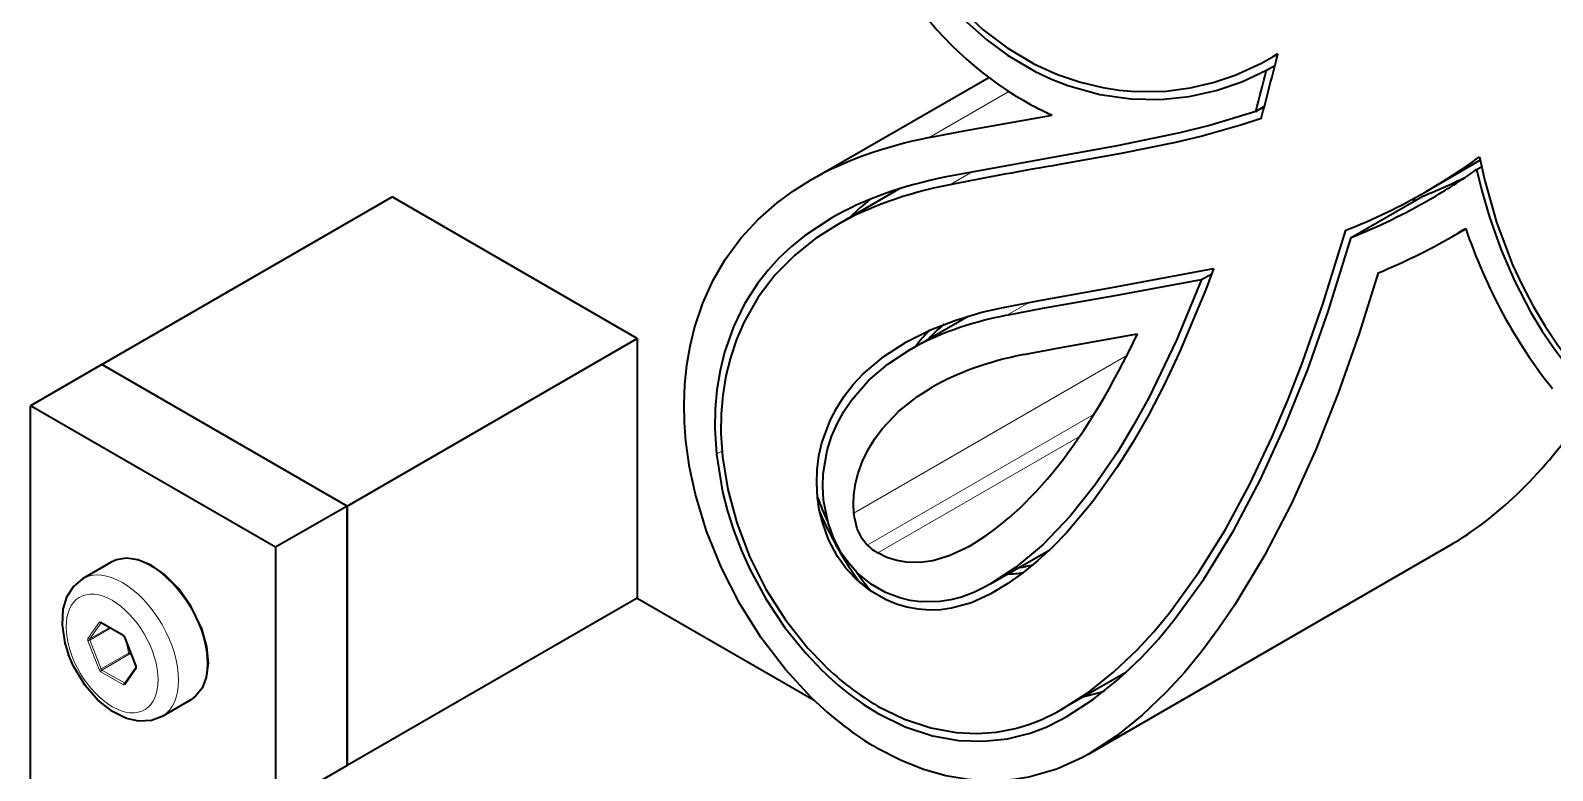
# Model space of a CAD drawing. Extents: x 146 to 1213, y 78 to 979.
# Drawn here: x 771.8 to 824.5, y 811.8 to 837.4 of the extents above; entities that cross this region are included whole.
import ezdxf

# ---------------------------------------------------------------- set-up
doc = ezdxf.new("R2010")
doc.units = 0

msp = doc.modelspace()

# ---------------------------------------------------------------- linework, layer by layer
at = {"color": 7, "lineweight": 35, "ltscale": 0.004425}
msp.add_line((814.794, 836.523), (814.947, 836.612), dxfattribs=at)
at = {"color": 7, "lineweight": 35, "ltscale": 0.00844}
msp.add_line((814.556, 836.046), (814.848, 836.215), dxfattribs=at)
at = {"color": 7, "lineweight": 35, "ltscale": 0.00441}
msp.add_line((814.947, 836.611), (814.794, 836.523), dxfattribs=at)
at = {"color": 7, "lineweight": 35, "ltscale": 0.177991}
msp.add_line((798.776, 832.24), (804.942, 835.8), dxfattribs=at)
at = {"color": 7, "lineweight": 13, "ltscale": 0.079653}
msp.add_line((802.882, 833.717), (805.641, 835.31), dxfattribs=at)
at = {"color": 7, "lineweight": 35, "ltscale": 0.008672}
msp.add_line((814.185, 834.626), (814.486, 834.8), dxfattribs=at)
at = {"color": 7, "lineweight": 35, "ltscale": 0.011599}
msp.add_line((806.685, 834.416), (807.142, 834.496), dxfattribs=at)
at = {"color": 7, "lineweight": 35, "ltscale": 0.054392}
msp.add_line((821.956, 832.934), (820.072, 831.846), dxfattribs=at)
at = {"color": 7, "lineweight": 13, "ltscale": 0.022303}
msp.add_line((804.366, 832.534), (803.594, 832.088), dxfattribs=at)
at = {"color": 7, "lineweight": 35, "ltscale": 0.004942}
msp.add_line((821.832, 832.612), (822.003, 832.71), dxfattribs=at)
at = {"color": 7, "lineweight": 35, "ltscale": 0.063727}
msp.add_line((801.871, 831.952), (799.664, 830.678), dxfattribs=at)
at = {"color": 7, "lineweight": 35, "ltscale": 0.289856}
for p, q in [((774.251, 825.868), (784.292, 831.666)), ((782.736, 820.969), (792.777, 826.767)), ((792.777, 817.785), (782.736, 811.988))]:
    msp.add_line(p, q, dxfattribs=at)
at = {"color": 7, "lineweight": 35, "ltscale": 0.244949}
for p, q in [((792.777, 826.767), (784.292, 831.666)), ((782.736, 820.969), (774.251, 825.868)), ((782.736, 820.969), (774.251, 825.868))]:
    msp.add_line(p, q, dxfattribs=at)
at = {"color": 7, "lineweight": 35, "ltscale": 0.071443}
for p, q in [((817.491, 830.264), (819.966, 831.693)), ((774.251, 825.868), (771.776, 824.44))]:
    msp.add_line(p, q, dxfattribs=at)
at = {"color": 7, "lineweight": 35, "ltscale": 0.003094}
msp.add_line((819.656, 831.513), (819.691, 831.632), dxfattribs=at)
at = {"color": 7, "lineweight": 35, "ltscale": 0.013934}
msp.add_line((820.973, 830.288), (821.455, 830.566), dxfattribs=at)
at = {"color": 7, "lineweight": 35, "ltscale": 0.089547}
msp.add_line((809.205, 828.531), (812.727, 829.184), dxfattribs=at)
at = {"color": 7, "lineweight": 35, "ltscale": 0.075947}
msp.add_line((809.321, 828.259), (812.31, 828.804), dxfattribs=at)
at = {"color": 7, "lineweight": 35, "ltscale": 0.010144}
msp.add_line((812.31, 828.804), (812.661, 829.007), dxfattribs=at)
at = {"color": 7, "lineweight": 35, "ltscale": 0.000170912}
msp.add_line((812.727, 829.184), (812.725, 829.178), dxfattribs=at)
at = {"color": 7, "lineweight": 13, "ltscale": 0.022294}
msp.add_line((805.567, 827.569), (806.339, 828.015), dxfattribs=at)
at = {"color": 7, "lineweight": 35, "ltscale": 0.059096}
msp.add_line((802.185, 826.359), (804.232, 827.541), dxfattribs=at)
at = {"color": 7, "lineweight": 35, "ltscale": 0.224538}
msp.add_line((792.777, 826.767), (792.777, 817.785), dxfattribs=at)
at = {"color": 7, "lineweight": 35, "ltscale": 0.006647}
msp.add_line((809.832, 826.886), (810.094, 826.932), dxfattribs=at)
at = {"color": 7, "lineweight": 13, "ltscale": 0.27261}
msp.add_line((800.28, 820.723), (809.724, 826.175), dxfattribs=at)
at = {"color": 7, "lineweight": 35, "ltscale": 0.265363}
msp.add_line((771.776, 813.825), (771.776, 824.44), dxfattribs=at)
at = {"color": 7, "lineweight": 35, "ltscale": 0.244948}
msp.add_line((780.261, 819.541), (771.776, 824.44), dxfattribs=at)
at = {"color": 7, "lineweight": 13, "ltscale": 0.226669}
msp.add_line((800.74, 819.617), (808.593, 824.15), dxfattribs=at)
at = {"color": 7, "lineweight": 13, "ltscale": 0.201495}
msp.add_line((801.108, 819.344), (808.088, 823.374), dxfattribs=at)
at = {"color": 7, "lineweight": 13, "ltscale": 0.005524}
msp.add_line((795.518, 822.758), (795.709, 822.869), dxfattribs=at)
at = {"color": 7, "lineweight": 35, "ltscale": 0.071444}
for p, q in [((782.736, 820.969), (780.261, 819.541)), ((782.736, 811.988), (780.261, 810.559))]:
    msp.add_line(p, q, dxfattribs=at)
at = {"color": 7, "lineweight": 35, "ltscale": 0.224539}
for p, q in [((782.736, 811.988), (782.736, 820.969)), ((782.736, 820.969), (782.736, 811.988)), ((780.261, 819.541), (780.261, 810.559))]:
    msp.add_line(p, q, dxfattribs=at)
at = {"color": 7, "lineweight": 13, "ltscale": 0.009282}
msp.add_line((804.103, 819.483), (804.424, 819.669), dxfattribs=at)
at = {"color": 7, "lineweight": 35, "ltscale": 0.004564}
msp.add_line((804.262, 819.573), (804.103, 819.483), dxfattribs=at)
at = {"color": 7, "lineweight": 35, "ltscale": 0.059224}
msp.add_line((805.01, 818.273), (807.062, 819.457), dxfattribs=at)
at = {"color": 7, "lineweight": 35, "ltscale": 0.3613}
msp.add_line((808.398, 812.387), (820.914, 819.613), dxfattribs=at)
at = {"color": 7, "lineweight": 35, "ltscale": 0.028578}
msp.add_line((774.573, 819.024), (773.583, 818.452), dxfattribs=at)
at = {"color": 7, "lineweight": 35, "ltscale": 0.004812}
msp.add_line((805.01, 818.273), (804.843, 818.179), dxfattribs=at)
at = {"color": 7, "lineweight": 35, "ltscale": 0.176849}
msp.add_line((792.777, 817.785), (798.903, 814.248), dxfattribs=at)
at = {"color": 7, "lineweight": 13, "ltscale": 0.016859}
msp.add_line((774.155, 816.942), (773.768, 816.39), dxfattribs=at)
at = {"color": 7, "lineweight": 13, "ltscale": 0.01686}
for p, q in [((774.221, 816.924), (773.833, 816.373)), ((775.053, 814.791), (775.441, 815.342))]:
    msp.add_line(p, q, dxfattribs=at)
at = {"color": 7, "lineweight": 13, "ltscale": 0.019478}
msp.add_line((774.508, 816.762), (773.833, 816.373), dxfattribs=at)
at = {"color": 7, "lineweight": 13, "ltscale": 0.020499}
msp.add_line((774.544, 816.742), (773.833, 816.332), dxfattribs=at)
at = {"color": 7, "lineweight": 13, "ltscale": 0.022392}
for p, q in [((774.992, 816.5), (774.217, 816.948)), ((774.217, 815.233), (774.992, 814.785))]:
    msp.add_line(p, q, dxfattribs=at)
at = {"color": 7, "lineweight": 35, "ltscale": 0.000190741}
msp.add_line((774.227, 816.925), (774.22, 816.928), dxfattribs=at)
at = {"color": 7, "lineweight": 35, "ltscale": 0.022391}
msp.add_line((775.003, 816.477), (774.227, 816.925), dxfattribs=at)
at = {"color": 7, "lineweight": 13, "ltscale": 0.026804}
for p, q in [((773.768, 816.309), (774.155, 815.309)), ((773.833, 816.332), (774.221, 815.332))]:
    msp.add_line(p, q, dxfattribs=at)
at = {"color": 7, "lineweight": 35, "ltscale": 0.026804}
msp.add_line((775.43, 815.426), (775.042, 816.426), dxfattribs=at)
at = {"color": 7, "lineweight": 13, "ltscale": 0.026806}
msp.add_line((775.441, 815.424), (775.053, 816.424), dxfattribs=at)
at = {"color": 7, "lineweight": 13, "ltscale": 0.027277}
for p, q in [((775.166, 815.878), (774.221, 815.332)), ((775.197, 815.84), (774.252, 815.294))]:
    msp.add_line(p, q, dxfattribs=at)
at = {"color": 7, "lineweight": 13, "ltscale": 0.004038}
msp.add_line((775.19, 816.045), (775.219, 815.886), dxfattribs=at)
at = {"color": 7, "lineweight": 13, "ltscale": 0.002201}
msp.add_line((775.197, 815.84), (775.28, 815.812), dxfattribs=at)
at = {"color": 7, "lineweight": 13, "ltscale": 0.001008}
msp.add_line((775.219, 815.886), (775.257, 815.873), dxfattribs=at)
at = {"color": 7, "lineweight": 13, "ltscale": 0.022391}
msp.add_line((774.252, 815.294), (775.028, 814.846), dxfattribs=at)
at = {"color": 7, "lineweight": 35, "ltscale": 0.016861}
msp.add_line((775.048, 814.84), (775.436, 815.392), dxfattribs=at)
at = {"color": 7, "lineweight": 35, "ltscale": 0.063657}
msp.add_line((809.708, 815.221), (807.503, 813.948), dxfattribs=at)
at = {"color": 7, "lineweight": 13, "ltscale": 0.001214}
msp.add_line((775.07, 814.871), (775.028, 814.846), dxfattribs=at)
at = {"color": 7, "lineweight": 35, "ltscale": 0.028577}
msp.add_line((777.323, 814.26), (776.333, 813.689), dxfattribs=at)
at = {"color": 7, "lineweight": 35, "ltscale": 0.09781}
msp.add_line((771.776, 809.913), (771.776, 813.825), dxfattribs=at)
at = {"color": 7, "lineweight": 35, "ltscale": 0.005689}
msp.add_line((807.305, 813.837), (807.503, 813.948), dxfattribs=at)
at = {"color": 7, "lineweight": 13, "ltscale": 0.011535}
msp.add_line((807.453, 813.576), (807.852, 813.807), dxfattribs=at)
at = {"color": 7, "lineweight": 35, "ltscale": 0.005747}
msp.add_line((807.453, 813.576), (807.653, 813.689), dxfattribs=at)
at = {"color": 7, "lineweight": 35, "ltscale": 0.005911}
msp.add_line((808.398, 812.387), (808.192, 812.271), dxfattribs=at)
at = {"color": 7, "lineweight": 35}
for points in [[(802.163, 840.319), (802.764, 839.365), (803.443, 838.489), (804.181, 837.708), (804.878, 837.096), (805.591, 836.571), (806.546, 836.009)], [(802.197, 840.616), (802.545, 840.012), (803.212, 839.053), (803.957, 838.192), (804.756, 837.446), (805.585, 836.821), (806.534, 836.26)], [(806.534, 836.26), (807.33, 835.901), (808.116, 835.633), (808.888, 835.449), (809.456, 835.361), (810.012, 835.313), (811.09, 835.327), (811.918, 835.435), (812.714, 835.62), (813.476, 835.878), (814.386, 836.295), (814.794, 836.523)], [(806.546, 836.009), (807.115, 835.741), (807.68, 835.521), (808.788, 835.211), (809.86, 835.055), (810.891, 835.035), (811.876, 835.135), (812.815, 835.344), (813.709, 835.65), (814.556, 836.046)], [(814.185, 834.626), (812.626, 834.15), (811.562, 833.883), (809.393, 833.435), (807.28, 833.058)], [(802.882, 833.717), (804.146, 833.963), (806.685, 834.416)], [(814.372, 834.377), (813.701, 834.156), (812.335, 833.77), (811.408, 833.549), (809.527, 833.166), (807.396, 832.786)], [(807.28, 833.058), (803.854, 832.435), (803.475, 832.359)], [(821.933, 833.047), (822.103, 832.269), (822.52, 830.794), (823.078, 829.32), (823.414, 828.594), (823.788, 827.883), (824.198, 827.195), (824.643, 826.535), (825.095, 825.938)], [(821.832, 832.612), (822.034, 831.79), (822.276, 830.962), (822.667, 829.855), (823.141, 828.758), (823.7, 827.687), (824.101, 827.024), (824.534, 826.385), (824.989, 825.787)], [(794.466, 823.208), (794.416, 823.86), (794.404, 824.489), (794.43, 825.175), (794.499, 825.84), (794.611, 826.506), (794.763, 827.137), (795.048, 827.994), (795.403, 828.78), (795.821, 829.498), (796.363, 830.233), (796.968, 830.886), (797.625, 831.462), (798.188, 831.873), (798.776, 832.24)], [(799.514, 830.938), (798.573, 830.316), (798.117, 829.946), (797.685, 829.54), (797.306, 829.126), (796.954, 828.677), (796.496, 827.965), (796.109, 827.173), (795.802, 826.298), (795.647, 825.664), (795.537, 824.993), (795.478, 824.335), (795.464, 823.653), (795.518, 822.758)], [(799.664, 830.678), (798.949, 830.221), (798.219, 829.641), (797.553, 828.969), (796.962, 828.197), (796.463, 827.317), (796.211, 826.729), (796.002, 826.098), (795.85, 825.472), (795.743, 824.809), (795.687, 824.16), (795.677, 823.485), (795.728, 822.668)], [(807.503, 813.948), (808.417, 814.543), (809.275, 815.23), (810.082, 815.997), (810.654, 816.618), (811.201, 817.275), (812.222, 818.682), (813.137, 820.161), (813.978, 821.727), (814.752, 823.365), (815.293, 824.637), (815.802, 825.941), (816.512, 827.951), (817.305, 830.51)], [(807.653, 813.689), (808.572, 814.286), (809.434, 814.975), (810.244, 815.744), (810.819, 816.367), (811.368, 817.025), (812.393, 818.433), (813.42, 820.106), (814.355, 821.885), (815.206, 823.751), (815.984, 825.695), (816.696, 827.703), (817.491, 830.264)], [(812.725, 829.178), (812.454, 828.464), (811.547, 826.291), (811.024, 825.185), (810.469, 824.114), (809.946, 823.194), (809.393, 822.31), (808.551, 821.126), (807.634, 820.038), (807.144, 819.537), (806.632, 819.067), (806.129, 818.66), (805.605, 818.288), (804.99, 817.918)], [(812.31, 828.804), (811.444, 826.706), (810.482, 824.712), (809.96, 823.761), (809.407, 822.845), (808.617, 821.686), (807.759, 820.612), (806.826, 819.64), (805.874, 818.842), (805.01, 818.273)], [(818.422, 829.033), (817.769, 826.941), (817.054, 824.91), (816.275, 822.948), (815.423, 821.059), (814.49, 819.254), (813.464, 817.546), (812.913, 816.737), (812.335, 815.962), (811.729, 815.224), (811.091, 814.528), (810.25, 813.727), (809.354, 813.009), (808.398, 812.387)], [(805.448, 827.841), (806.696, 828.083), (809.205, 828.531)], [(805.567, 827.569), (806.814, 827.811), (809.321, 828.259)], [(799.018, 821.262), (798.99, 821.756), (799.006, 822.223), (799.069, 822.704), (799.171, 823.152), (799.453, 823.925), (799.682, 824.366), (799.943, 824.77), (800.257, 825.173), (800.599, 825.539), (801.314, 826.148), (802.096, 826.654), (802.928, 827.069), (803.801, 827.405), (804.707, 827.672), (805.448, 827.841)], [(806.159, 826.211), (807.379, 826.448), (809.832, 826.886)], [(799.228, 821.172), (799.202, 821.639), (799.218, 822.081), (799.355, 822.893), (799.505, 823.371), (799.693, 823.811), (799.926, 824.237), (800.189, 824.628), (800.784, 825.309), (801.455, 825.881), (802.185, 826.359)], [(800.28, 820.723), (800.264, 821.047), (800.279, 821.354), (800.337, 821.743), (800.428, 822.104), (800.579, 822.521), (800.763, 822.904), (800.994, 823.287), (801.253, 823.638), (801.834, 824.251), (802.484, 824.764), (802.973, 825.073)], [(798.814, 814.335), (797.907, 815.312), (797.071, 816.403), (796.326, 817.583), (795.691, 818.825), (795.178, 820.097), (794.795, 821.37), (794.593, 822.311), (794.466, 823.208)], [(795.518, 822.758), (795.734, 821.46), (795.908, 820.787), (796.124, 820.11), (796.379, 819.447), (796.674, 818.789), (797.232, 817.755), (797.878, 816.778), (798.599, 815.883), (799.163, 815.29)], [(795.728, 822.668), (795.909, 821.543), (796.221, 820.386), (796.664, 819.227), (797.234, 818.095), (797.914, 817.028), (798.687, 816.055), (799.232, 815.481)], [(800.323, 818.47), (800.002, 818.823), (799.715, 819.225), (799.403, 819.811), (799.185, 820.409), (799.081, 820.843), (799.018, 821.262)], [(800.392, 818.661), (800.108, 818.974), (799.854, 819.33), (799.578, 819.848), (799.382, 820.386), (799.228, 821.172)], [(800.74, 819.617), (800.56, 819.834), (800.394, 820.181), (800.299, 820.578), (800.28, 820.723)], [(804.103, 819.483), (803.578, 819.24), (803.015, 819.074), (802.568, 819.016), (802.096, 819.028), (801.766, 819.086), (801.423, 819.193), (801.108, 819.344)], [(777.686, 816.765), (777.329, 817.508), (776.907, 818.106), (776.415, 818.599), (775.955, 818.917), (775.49, 819.108), (775.106, 819.161), (774.751, 819.104), (774.573, 819.024)], [(773.583, 818.452), (773.263, 818.189), (773.028, 817.819), (772.901, 817.395), (772.87, 816.861), (772.968, 816.223), (773.093, 815.822)], [(804.99, 817.918), (804.349, 817.624), (803.654, 817.432), (803.286, 817.382), (802.903, 817.37), (802.512, 817.398), (802.108, 817.472), (801.754, 817.577), (801.393, 817.725), (800.854, 818.034), (800.323, 818.47)], [(804.843, 818.179), (804.433, 817.979), (804.003, 817.819), (803.636, 817.723), (803.253, 817.663), (802.579, 817.655), (802.226, 817.703), (801.863, 817.792), (801.373, 817.98), (800.876, 818.265), (800.392, 818.661)], [(777.686, 816.765), (777.872, 816.092), (777.922, 815.533), (777.86, 815.032), (777.717, 814.669), (777.494, 814.386), (777.323, 814.26)], [(776.333, 813.689), (775.966, 813.548), (775.53, 813.523), (775.097, 813.62), (774.617, 813.855), (774.112, 814.254), (773.667, 814.763), (773.263, 815.427), (773.093, 815.822)], [(801.099, 814.047), (802.025, 813.591), (802.936, 813.289), (803.819, 813.13), (804.529, 813.097), (805.212, 813.146), (805.865, 813.27), (806.334, 813.409), (806.787, 813.584), (807.305, 813.837)], [(801.099, 813.802), (802.055, 813.331), (802.993, 813.02), (803.9, 812.857), (804.769, 812.826), (805.594, 812.915), (806.375, 813.11), (806.927, 813.319), (807.453, 813.576)], [(808.192, 812.271), (807.297, 811.862), (806.333, 811.585), (805.827, 811.502), (805.304, 811.459), (804.767, 811.458), (804.216, 811.501), (803.459, 811.632), (802.682, 811.853), (801.89, 812.169), (801.099, 812.577)]]:
    msp.add_lwpolyline(points, dxfattribs=at)
for centre, radius, start, end in [((727.884, 857.805), 89.605, 344.84342, 346.31872), ((740.393, 854.652), 76.461, 344.81709, 345.91682), ((811.589, 844.455), 10.908, 240.0018, 242.8145), ((811.302, 843.913), 10.295, 242.8561, 246.1655), ((808.473, 851.84), 23.115, 300.1181, 305.6106), ((830.884, 693.908), 140.849, 99.59946, 101.1721), ((809.016, 850.958), 22.38, 300.0471, 304.9361), ((812.229, 851.152), 20.941, 291.682, 296.1118), ((805.861, 825.342), 8.01, 128.8032, 135.4645), ((809.687, 849.819), 20.757, 291.5295, 300.0174), ((809.79, 849.641), 20.851, 291.6743, 300.0178), ((809.957, 849.365), 22.029, 300.0029, 301.4564), ((810.273, 848.809), 21.389, 292.3932, 300.0136), ((807.439, 822.546), 6.214, 130.7087, 137.3928), ((807.121, 822.91), 5.918, 135.5383, 142.8077), ((810.347, 825.576), 12.123, 200.8497, 205.077), ((810.546, 825.685), 12.466, 203.3532, 216.2626), ((802.024, 820.963), 1.861, 226.3719, 240.4942), ((805.406, 822.801), 4.006, 278.3575, 285.6214), ((809.986, 825.317), 11.68, 214.6789, 218.5919), ((805.509, 822.465), 3.85, 271.4392, 279.4143), ((774.942, 816.39), 0.106, 19.8785, 55.2989), ((775.372, 815.399), 0.0644, 352.3851, 24.9944), ((807.011, 820.228), 5.979, 281.9528, 288.931)]:
    msp.add_arc(centre, radius, start, end, dxfattribs=at)
at = {"color": 7, "lineweight": 13}
for centre, radius, start, end in [((772.846, 815.582), 2.339, 7.2735, 22.4312), ((775.117, 815.905), 0.104, 320.8028, 349.2229)]:
    msp.add_arc(centre, radius, start, end, dxfattribs=at)
at = {"color": 7, "lineweight": 35}
for centre, major_axis, ratio, start_param, end_param in [((810.928, 847.28), (1.189, -13.649), 0.840702, 5.30045, 5.75151), ((905.593, 747.628), (109.481, -82.29), 0.244092, 2.927431, 3.03799), ((894.701, 758.872), (97.797, -69.74), 0.250303, 2.911183, 3.027967), ((891.341, 761.752), (94.274, -66.603), 0.253392, 2.906447, 3.025242), ((864.552, 862.226), (38.971, 38.453), 0.550291, 2.88176, 3.085659), ((832.158, 805.973), (32.397, -18.008), 0.387896, 2.714401, 2.913109), ((780.72, 976.418), (21.027, -157.722), 0.199736, 0.082176, 0.299026), ((833.985, 804.347), (33.264, -18.518), 0.368729, 2.733616, 2.924378), ((792.713, 977.651), (25.118, -159.15), 0.228358, 0.087598, 0.228731), ((804.155, 828.24), (0.803, -15.423), 0.641065, 5.674774, 5.888945), ((804.306, 828.593), (0.395, -15.51), 0.635836, 5.703254, 5.912172), ((802.691, 823.445), (4.086, -11.648), 0.671158, 5.346518, 5.620062)]:
    msp.add_ellipse(centre, major_axis=major_axis, ratio=ratio, start_param=start_param, end_param=end_param, dxfattribs=at)
at = {"color": 7, "lineweight": 13}
for centre, major_axis, ratio, start_param, end_param in [((775.948, 816.642), (-1.375, 2.382), 0.57735, 3.141622, 6.283214), ((774.958, 816.071), (-1.375, 2.382), 0.57735, 3.141622, 6.283214), ((774.604, 815.866), (-1.125, 1.949), 0.57735, 4.426991, 10.710176), ((774.217, 816.866), (-0.05, 0.0866), 0.57735, 5.497787, 6.544985), ((774.191, 816.963), (-0.0409, 0.0287), 0.788675, 1.219917, 2.790713), ((774.252, 816.968), (0.025, 0.0433), 0.57735, 2.356194, 3.141593), ((773.829, 816.314), (-0.05, 0.0866), 0.57735, 0.261799, 1.308997), ((773.803, 816.329), (-0.0466, -0.0181), 0.211325, 0.631914, 2.202711), ((773.803, 816.411), (-0.0409, 0.0287), 0.788675, 1.219917, 2.790713), ((773.864, 816.335), (-0.025, 0.0433), 0.57735, 0.261799, 1.308997), ((774.992, 816.418), (-0.05, 0.0866), 0.57735, 4.45059, 5.497787), ((775.028, 816.52), (0.025, 0.0433), 0.57735, 2.356194, 3.141593), ((775.089, 816.444), (0.0466, 0.0181), 0.211325, 3.141593, 3.773507), ((775.197, 815.881), (-0.0495, -0.0072), 0.042906, 4.250387, 5.373351), ((775.197, 815.881), (-0.025, 0.0433), 0.57735, 1.308997, 2.356194), ((774.191, 815.33), (-0.0466, -0.0181), 0.211325, 0.631914, 2.202711), ((774.217, 815.315), (-0.05, 0.0866), 0.57735, 1.308997, 2.356194), ((774.252, 815.253), (-0.025, -0.0433), 0.57735, 3.926991, 5.497787), ((774.252, 815.335), (-0.025, 0.0433), 0.57735, 1.308997, 2.356194), ((775.477, 815.363), (0.0409, -0.0287), 0.788675, 3.141471, 4.36151), ((775.477, 815.444), (0.0466, 0.0181), 0.211325, 3.141593, 3.773507), ((775.38, 815.419), (-0.05, 0.0866), 0.57735, 3.403392, 4.45059), ((775.028, 814.806), (-0.025, -0.0433), 0.57735, 3.926991, 5.497787), ((774.992, 814.867), (-0.05, 0.0866), 0.57735, 2.356194, 3.403392), ((775.028, 814.887), (-0.025, 0.0433), 0.57735, 2.356194, 3.04319), ((775.089, 814.811), (0.0409, -0.0287), 0.788675, 3.141471, 4.36151)]:
    msp.add_ellipse(centre, major_axis=major_axis, ratio=ratio, start_param=start_param, end_param=end_param, dxfattribs=at)

doc.saveas('drawing.dxf')
